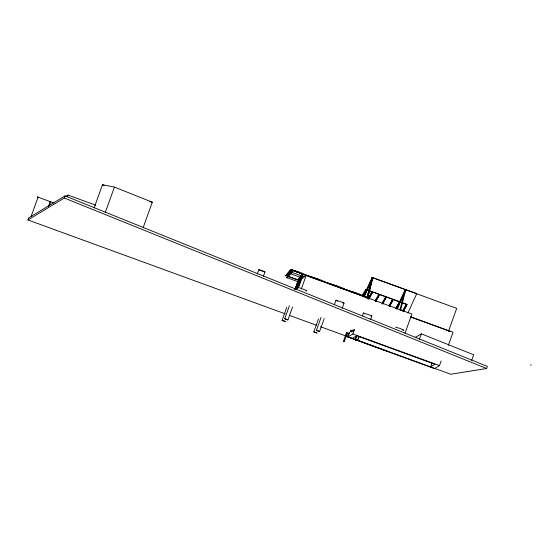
<?xml version="1.0" encoding="UTF-8"?>
<svg xmlns="http://www.w3.org/2000/svg" width="559" height="559" viewBox="0 0 559 559"><rect width="100%" height="100%" fill="white"/><g stroke="black" fill="none" stroke-linecap="round" stroke-linejoin="round"><path stroke-width="0.84" d="M416.728 293.573L372.818 277.753L367.605 298.213L366.97 297.975L371.952 278.158C371.84 276.894 373.461 277.481 372.587 278.389L367.605 298.213A1.216 1.209 58.8 0 0 367.011 297.996M366.97 297.975L372.182 277.523L456.703 308.365L448.486 331.187M396.464 308.715L405.142 289.548L399.93 310.007L400.16 309.372L400.789 309.602L400.565 310.238L405.778 289.779L405.079 291.316M403.235 310.93L406.973 304.445L365.754 289.401L406.945 304.529L403.388 311.314M363.448 295.83L366.571 289.793L362.833 296.277M363.972 296.018L367.102 289.988L365.852 292.147M368.507 298.59L372.063 291.798L367.913 299.002M369.038 298.779L372.594 291.994L368.856 298.478M375.375 301.091L378.939 294.307L375.201 300.791M375.907 301.287L379.463 294.502L375.725 300.98M382.251 303.6L385.808 296.815L382.07 303.299M383.208 303.041L386.332 297.004L383.013 302.768M389.12 306.108L392.677 299.324L388.938 305.801M390.077 305.549L393.208 299.512L389.882 305.277M395.989 308.617L399.545 301.825L395.807 308.309M396.953 308.058L400.076 302.021L398.001 305.619M402.857 311.125L406.414 304.334L402.676 310.818M287.962 275.866A1.411 1.391 40.3 0 0 286.676 275.622A1.411 1.391 40.3 0 1 285.789 275.594L290.806 269.627A1.411 1.391 40.3 0 0 291.4 269.711L292.581 269.683L293.978 270.787A1.411 1.391 40.3 0 0 294.572 270.863L295.753 270.842L296.647 271.625A1.411 1.391 40.3 0 0 297.744 272.023L298.925 271.995L300.33 273.099A1.411 1.391 40.3 0 0 300.917 273.183L302.105 273.155L302.992 273.938A1.411 1.391 40.3 0 0 304.096 274.343L305.277 274.315L306.674 275.419A1.411 1.391 40.3 0 0 307.268 275.503L308.449 275.475L309.344 276.258A1.411 1.391 40.3 0 0 310.441 276.656L311.622 276.628L313.026 277.732A1.411 1.391 40.3 0 0 313.62 277.816L314.801 277.788L315.695 278.571A1.411 1.391 40.3 0 0 316.792 278.976L317.973 278.948L319.371 280.052A1.411 1.391 40.3 0 0 319.965 280.136L321.146 280.108L322.04 280.891A1.411 1.391 40.3 0 0 323.137 281.289L324.318 281.268L325.722 282.372A1.411 1.391 40.3 0 0 326.316 282.449L327.497 282.421L328.392 283.21A1.411 1.391 40.3 0 0 329.489 283.609L330.669 283.581L332.074 284.685A1.411 1.391 40.3 0 0 332.661 284.769L333.842 284.741L334.736 285.523A1.411 1.391 40.3 0 0 335.84 285.928L337.021 285.901L338.419 287.005A1.411 1.391 40.3 0 0 339.013 287.081L340.193 287.06L341.088 287.843A1.411 1.391 40.3 0 0 342.185 288.241L343.366 288.213L344.77 289.317A1.411 1.391 40.3 0 0 345.357 289.401L346.538 289.373L347.432 290.156A1.411 1.391 40.3 0 0 348.536 290.561L349.717 290.533L351.115 291.637A1.411 1.391 40.3 0 0 351.709 291.721L352.89 291.693L353.784 292.476A1.411 1.391 40.3 0 0 354.881 292.874L356.062 292.846L357.467 293.95A1.411 1.391 40.3 0 0 358.06 294.034L359.241 294.006L360.129 294.796A1.411 1.391 40.3 0 0 361.233 295.194L362.414 295.166L363.811 296.27A1.411 1.391 40.3 0 0 364.405 296.354L365.439 296.284L366.18 296.885A1.411 1.391 40.3 0 0 364.664 296.403M292.734 270.472L292.182 272.044L287.2 277.907L286.676 277.711L287.27 276.034M285.789 275.594L290.806 269.627M286.676 277.711L291.651 271.856L292.21 270.283L366.117 297.346M285.223 313.844L27.95 219.96L28.712 217.842L65.033 195.888L487.371 366.39L486.609 368.507L450.722 374.244L320.454 326.701M31.192 216.228L38.047 197.187L50.813 201.841L50.177 201.61M48.465 206.376L50.205 201.631M49.241 205.754L50.666 201.792L53.93 202.98M27.95 219.96L64.271 198.005L65.033 195.888M67.415 196.684L67.995 195.084L95.638 205.174M94.108 207.99L102.472 184.756L114.427 187.076L152.307 202.211L143.076 227.848M105.197 212.713L114.427 187.076M257.287 273.98L258.838 269.662L262.164 270.626L264.966 271.898L263.415 276.216M300.309 282.54L287.298 277.795L287.92 276.181L298.485 280.038L295.061 289.597M301.329 277.627L290.708 273.819L291.309 272.198L304.382 276.908M282.099 320.335L285.272 321.488L282.099 320.335L286.76 307.394M294.928 289.681L297.933 281.631M298.254 280.373L301.266 276.831M292.56 306.961L287.906 319.895L286.18 319.399L284.734 318.742L289.394 305.801M296.738 286.599L298.324 281.904M297.989 284.489L298.988 282.016L297.842 285.202M297.647 287.99L302.719 274.21L297.8 279.996M298.185 287.815L301.643 278.2L306.185 275.454L301.28 289.08M298.464 287.382L301.916 277.802M301.832 276.167L302.671 275.992L303.244 274.399M313.809 331.906L316.96 333.017L313.809 331.906L318.462 318.965M324.269 318.532L319.608 331.466L317.889 330.97L316.443 330.313L321.097 317.372M334.394 304.641L335.994 300.204L343.114 302.566L344.044 303.146L342.185 308.316M343.841 341.444L343.464 341.276L346.692 332.291M346.182 335.386L347.013 333.073M343.457 341.269L344.281 341.577L347.537 332.598M348.816 332.584L347.984 334.897L345.902 336.155L388.177 351.583M441.156 360.988L439.493 365.6L434.497 368.626L347.831 336.993L349.494 332.374M349.144 333.982L349.675 332.5M350.381 331.515L353.106 329.866L354.168 330.25L351.443 331.899L350.381 331.515L350.947 329.95M363.28 296.696L363.839 295.145L364.37 295.341L363.811 296.892M347.831 336.993L352.827 333.975L354.49 329.356M362.393 315.982L363.462 313.012L370.855 315.472L371.826 316.073L370.491 319.783M368.528 299.093L369.052 297.647L369.583 297.835M368.779 298.702L369.338 297.15L369.862 297.346L369.303 298.897M355.81 340.012L355.175 339.704L356.649 335.603M356.824 335.666L355.342 339.767L356.069 340.117M357.536 340.564L359.011 336.462M357.341 340.543L359.185 336.525M375.648 301.21L376.207 299.659L376.731 299.855L376.172 301.406M375.928 301.797L376.452 300.344M382.272 304.11L382.789 302.657M382.517 303.719L383.076 302.167L383.607 302.356L383.048 303.914M389.385 306.227L389.944 304.676L390.475 304.865L389.916 306.416M396.254 308.736L396.813 307.177L397.344 307.373L396.785 308.924M405.142 289.548L404.912 290.184L405.548 290.414L405.778 289.779M403.13 311.237L403.689 309.686L404.213 309.882L403.654 311.433M403.409 311.824L403.933 310.371M404.989 333.269L411.913 314.039L292.182 270.249L287.228 276.139L287.759 276.335M419.313 339.376L421.311 333.821L473.697 354.797L471.698 360.352M432.023 363.015L430.64 366.858L434.902 364.279L356.698 335.735L352.429 338.321M448.339 345.364L453.056 332.263L410.662 316.792M530.764 365.488L531.05 364.699M297.15 283.755L297.493 282.938M295.131 289.639L299.701 279.255M295.515 289.262L300.015 278.885L295.669 289.129M295.557 289.562L300.344 278.494M295.76 289.457L300.658 278.123M295.921 289.289L300.987 277.739M295.956 289.604L301.028 277.641M296.018 289.597L301.112 277.592M296.249 289.443L301.336 277.46M296.724 288.549L300.798 278.948M296.878 288.549L299.91 281.408M297.325 287.899L298.981 283.986M297.444 287.99L298.639 284.95M297.688 282.253L298.415 280.772M296.829 284.636L298.73 280.401L296.291 286.131M295.362 288.724L298.869 280.241M295.334 288.926L299.372 279.64M363.497 296.696L372.182 277.523M363.616 296.563L371.952 278.158M364.133 296.927L372.818 277.753M397.1 308.945L403.346 295.145M397.211 308.82L405.548 290.414M416.672 293.741L407.993 312.914M362.4 295.25L365.754 289.401M403.207 311.014L406.945 304.529M287.005 274.916L291.428 269.704M285.831 275.489A1.411 1.391 40.3 0 0 286.418 275.566L291.693 269.655M286.676 275.622L291.651 269.759A1.411 1.391 40.3 0 1 293.244 270.339A1.404 1.384 40.3 0 0 294.831 270.912A1.411 1.391 40.3 0 1 296.417 271.499A1.404 1.384 40.3 0 0 298.003 272.072A1.411 1.391 40.3 0 1 299.589 272.652A1.404 1.384 40.3 0 0 301.175 273.232A1.411 1.391 40.3 0 1 302.768 273.812A1.404 1.384 40.3 0 0 304.348 274.392M286.711 275.51L291.959 269.606M287.333 275.475L292.308 269.613M301.14 275.664L302.803 273.707M297.793 279.682L300.008 277.068M301.112 275.776L302.768 273.812M301.42 277.467L298.82 280.478M65.948 196.321L67.995 195.084M301.385 277.606L301.776 277.879M415.393 337.398L421.311 333.821M450.107 331.48L410.753 317.044M287.012 275.461L288.109 275.86M264.966 271.898L263.883 271.688M344.044 303.146L342.625 302.866M371.826 316.073L371.092 315.975M284.734 318.742L287.906 319.895M316.443 330.313L319.608 331.466M403.857 330.243L400.16 328.447L395.527 327.204M355.175 339.704L355.971 339.914M357.634 340.627L357.068 340.319M344.281 341.577L343.918 341.402M149.742 201.715L152.307 202.211M355.244 339.704L355.734 339.844M402.578 329.943L403.339 330.145M357.257 340.536L356.635 340.326M262.444 271.227L263.205 271.478M356.977 340.452L356.006 340.11M356.216 339.984L356.873 340.221M366.047 291.316L366.578 291.505M371.546 293.321L372.07 293.51M378.415 295.83L378.946 296.018M385.284 298.331L385.815 298.527M392.152 300.84L392.684 301.035M399.028 303.348L399.552 303.544M405.897 305.857L406.421 306.046M370.799 294.593L371.323 294.789M377.667 297.102L378.198 297.297M384.536 299.61L385.067 299.806M391.405 302.119L391.936 302.307M405.149 307.129L405.673 307.324M389.665 305.165L390.189 305.361M367.2 297.346L367.829 297.577M291.651 271.856L292.182 272.044M302.139 275.804L302.671 275.992M301.371 277.599L302.999 278.193M288.046 276.439L296.983 279.703M298.38 280.234L300.008 280.828M298.338 280.262L299.966 280.856M297.779 281.708L299.407 282.302M297.241 281.568L297.772 281.764M352.827 333.975L439.493 365.6M289.317 315.339L316.352 325.205M260.857 270.647L261.64 270.94M102.472 184.756L104.086 185.399M356.817 340.214L357.166 340.34M64.271 198.005L486.609 368.507M336.93 300.784L337.706 301.126M260.145 270.36L258.838 269.662M363.839 313.326L363.462 313.012M336.357 300.511L335.994 300.204M297.654 279.36L297.961 279.738M298.569 282.882L299.303 284.447M297.192 287.578A5.401 0.398 19.8 0 1 302.23 288.786A5.401 0.398 19.8 0 1 305.962 290.778M364.664 296.403A1.404 1.384 40.3 0 1 363.084 295.83A1.411 1.391 40.3 0 0 361.491 295.243A1.404 1.384 40.3 0 1 359.905 294.67A1.411 1.391 40.3 0 0 358.312 294.083A1.404 1.384 40.3 0 1 356.733 293.51A1.411 1.391 40.3 0 0 355.14 292.93A1.404 1.384 40.3 0 1 353.561 292.357A1.411 1.391 40.3 0 0 351.967 291.77A1.404 1.384 40.3 0 1 350.381 291.197A1.411 1.391 40.3 0 0 348.788 290.61A1.404 1.384 40.3 0 1 347.209 290.037A1.411 1.391 40.3 0 0 345.616 289.45A1.404 1.384 40.3 0 1 344.037 288.877A1.411 1.391 40.3 0 0 342.443 288.29A1.404 1.384 40.3 0 1 340.864 287.724M340.857 287.717A1.411 1.391 40.3 0 0 339.271 287.137A1.404 1.384 40.3 0 1 337.685 286.564A1.411 1.391 40.3 0 0 336.092 285.977A1.404 1.384 40.3 0 1 334.513 285.404A1.411 1.391 40.3 0 0 332.919 284.817A1.404 1.384 40.3 0 1 331.34 284.245A1.411 1.391 40.3 0 0 329.747 283.658A1.404 1.384 40.3 0 1 328.161 283.085A1.411 1.391 40.3 0 0 326.568 282.498A1.404 1.384 40.3 0 1 324.989 281.932A1.411 1.391 40.3 0 0 323.395 281.345A1.404 1.384 40.3 0 1 321.816 280.772M321.809 280.765A1.411 1.391 40.3 0 0 320.223 280.185A1.404 1.384 40.3 0 1 318.644 279.612A1.411 1.391 40.3 0 0 317.051 279.025A1.404 1.384 40.3 0 1 315.465 278.452A1.411 1.391 40.3 0 0 313.872 277.865A1.404 1.384 40.3 0 1 312.292 277.292A1.411 1.391 40.3 0 0 310.699 276.712A1.404 1.384 40.3 0 1 309.12 276.139A1.411 1.391 40.3 0 0 307.527 275.552A1.404 1.384 40.3 0 1 305.941 274.979A1.411 1.391 40.3 0 0 304.355 274.392M291.651 269.759A1.411 1.391 40.3 0 1 290.771 269.731M400.377 310.441A1.216 1.209 58.8 0 1 400.684 310.504M400.649 310.273A1.216 1.209 58.8 0 1 401.243 310.49M37.39 196.929L38.005 197.166L37.425 196.943"/></g></svg>
